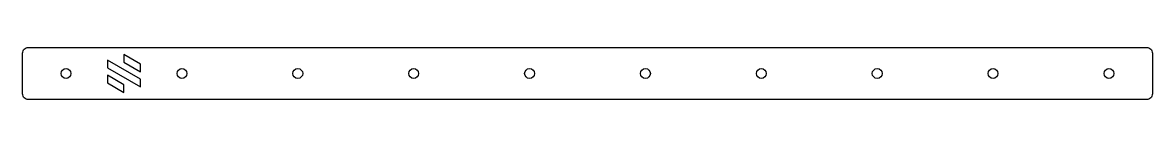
# Model space of a CAD drawing. Header units: millimetres. Extents: x -390 to 0, y 90 to 108.
import ezdxf

# ---------------------------------------------------------------- set-up
doc = ezdxf.new("R2010")
doc.units = ezdxf.units.MM
doc.layers.get('0').update_dxf_attribs({"linetype": 'CONTINUOUS'})

msp = doc.modelspace()

# ---------------------------------------------------------------- linework, layer by layer
msp.add_lwpolyline([(-2, 108, -0.414214), (0, 106), (0, 92, -0.414214), (-2, 90), (-388, 90, -0.414214), (-390, 92), (-390, 106, -0.414214), (-388, 108)], format="xyb", close=True)
for points in [[(-349.26, 99.59), (-349.26, 102.18), (-355, 105.5), (-355, 102.9)], [(-349.26, 94.39), (-349.26, 96.99), (-360.74, 103.61), (-360.74, 101.01)], [(-355, 95.1), (-360.74, 98.41), (-360.74, 95.82), (-355, 92.5)]]:
    msp.add_lwpolyline(points, close=True)
for centre in [(-375, 99), (-335, 99), (-295, 99), (-255, 99), (-215, 99), (-175, 99), (-135, 99), (-95, 99), (-55, 99), (-15, 99)]:
    msp.add_circle(centre, 1.7)

doc.saveas('drawing.dxf')
